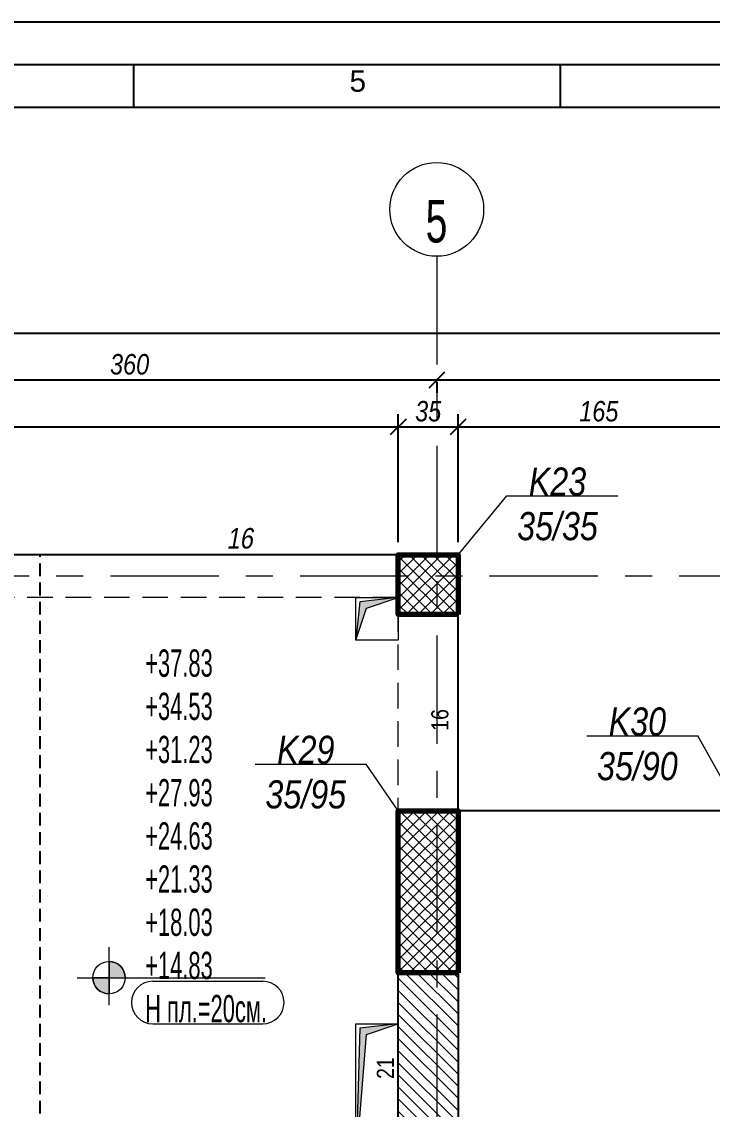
# Model space of a CAD drawing. Header units: millimetres. Extents: x 15565 to 20040, y -491 to 2778.
# Drawn here: x 16602 to 17007, y 1841 to 2479 of the extents above; entities that cross this region are included whole.
import ezdxf

# ---------------------------------------------------------------- set-up
doc = ezdxf.new("R2010")
doc.units = ezdxf.units.MM
doc.header["$PDMODE"] = 35
for name, pattern in [('Grid Line', [111.125, 63.5, -15.875, 15.875, -15.875]), ('HIDDEN', [0.375, 0.25, -0.125]), ('Hidden 3mm', [22.5, 15, -7.5])]:
    doc.linetypes.add(name, pattern=pattern)
doc.layers.get('Defpoints').update_dxf_attribs({"color": 6})
for name, color, linetype, lineweight in [('A-ANNO-DIMS', 41, 'Continuous', 9), ('A-DETL-GENF', 92, 'Continuous', 18), ('A-FLOR', 132, 'Continuous', 25), ('A-FLOR-HDLN', 132, 'Hidden 3mm', 18), ('A-FLOR-IDEN', 11, 'Continuous', 9), ('A-WALL-PATT', 7, 'Continuous', 50), ('C- оси', 1, 'Continuous', 9), ('S-COLS', 126, 'Continuous', 70), ('S-COLS-IDEN', 50, 'Continuous', 9), ('S-COLS_H', 7, 'Continuous', 70), ('S-GRID-оси', 1, 'Continuous', 9), ('греди', 4, 'Continuous', 25), ('гредиOther', 4, 'Continuous', 25), ('стени', 3, 'Continuous', 25)]:
    doc.layers.add(name, color=color, linetype=linetype, lineweight=lineweight)
for name, color, linetype in [('Com_Label', 9, 'Continuous'), ('GA_X', 41, 'Continuous'), ('GA_Y', 41, 'Continuous'), ('ramka_1', 136, 'Continuous')]:
    doc.layers.add(name, color=color, linetype=linetype)
doc.styles.add('Arial', font='arial.ttf')
doc.styles.add('Arial Narrow', font='ARIALN.TTF', dxfattribs={"width": 0.8, "height": 25})
doc.styles.add('Arial Narrow_4', font='ARIALN.TTF', dxfattribs={"width": 0.7, "height": 16})
doc.styles.add('Arial Narrow_I', font='ARIALNI.TTF', dxfattribs={"height": 12})
doc.styles.add('Arial Narrow_I_1', font='ARIALNI.TTF', dxfattribs={"height": 16.5})
doc.styles.add('arn', font='ARIALN.TTF')
doc.styles.add('text', font='ARIALN.TTF', dxfattribs={"oblique": 10})
doc.dimstyles.new('arm', dxfattribs={"dimtxt": 10, "dimasz": 7, "dimexe": 5, "dimexo": 5, "dimgap": 3, "dimtad": 1, "dimdec": 1, "dimrnd": 0.5, "dimzin": 9, "dimtxsty": 'arn', "dimblk": 'OBLIQUE', "dimcen": -2.5, "dimdle": 5, "dimse1": 1, "dimse2": 1, "dimsd1": 1, "dimsd2": 1, "dimclrd": 256, "dimclre": 256, "dimclrt": 21, "dimadec": 0, "dimazin": 0, "dimtfac": 1, "dimtdec": 1, "dimtix": 1, "dimtmove": 2, "dimatfit": 3, "dimldrblk": 'DOT', "dimfxl": 1, "dimlwd": -1, "dimlwe": -1, "dimarcsym": 0})
doc.dimstyles.new('S&P', dxfattribs={"dimtxt": 12, "dimasz": 7, "dimexe": 5, "dimexo": 5, "dimgap": 3, "dimtad": 1, "dimdec": 1, "dimrnd": 0.5, "dimzin": 9, "dimtxsty": 'text', "dimblk": 'OBLIQUE', "dimcen": -2.5, "dimdle": 5, "dimclrd": 256, "dimclre": 256, "dimclrt": 21, "dimadec": 0, "dimazin": 0, "dimtfac": 1, "dimtdec": 1, "dimtix": 1, "dimtmove": 2, "dimatfit": 3, "dimldrblk": 'DOT', "dimfxl": 1, "dimlwd": -1, "dimlwe": -1, "dimarcsym": 0})
doc.dimstyles.new('Външни_дименсии_0_5_3', dxfattribs={"dimscale": 30.48, "dimtxt": 12.281172, "dimasz": 0.295276, "dimexe": 0.246063, "dimexo": 0.246063, "dimgap": 0.098425, "dimtad": 1, "dimdec": 1, "dimrnd": 0.5, "dimdsep": 46, "dimtxsty": 'Arial Narrow_I', "dimblk1": 'OBLIQUE', "dimblk2": 'OBLIQUE', "dimsah": 1, "dimcen": 0.09, "dimdle": 0.246063, "dimazin": 0, "dimtfac": 1, "dimtdec": 4, "dimtix": 1, "dimtmove": 0, "dimatfit": 3, "dimfxl": 1, "dimtvp": 1, "dimtolj": 1, "dimtzin": 0, "dimarcsym": 0})
pattern_1 = [(45, (-14351.6817, 4115.3176), (-3.5355339, 3.5355339), []), (135, (-14351.6817, 4115.3176), (-3.5355339, -3.5355339), [])]

# ---------------------------------------------------------------- blocks, each defined once
blk = doc.blocks.new('*D22')
at = {"layer": 'Defpoints', "color": 0, "transparency": 16777216}
for p in [(16855.46, 2077.4), (16855.46, 2077.4), (16855.46, 2061.4)]:
    blk.add_point(p, dxfattribs=at)
at = {"layer": 'GA_X', "color": 21, "transparency": 16777216, "insert": (16847.36, 2069.4), "char_height": 10, "attachment_point": 5, "rotation": 90, "style": 'arn'}
blk.add_mtext('16', dxfattribs=at)
blk = doc.blocks.new('_Dot')
at = {"color": 0, "linetype": 'ByBlock', "lineweight": -2}
blk.add_line((-0.5, 0), (-1, 0), dxfattribs=at)
at = {"color": 0, "linetype": 'ByBlock', "const_width": 0.5}
blk.add_lwpolyline([(-0.25, 0, 1), (0.25, 0, 1)], format="xyb", close=True, dxfattribs=at)
blk = doc.blocks.new('_Oblique')
at = {"color": 0, "linetype": 'ByBlock', "lineweight": -2}
blk.add_line((-0.5, -0.5), (0.5, 0.5), dxfattribs=at)
blk = doc.blocks.new('*D24')
at = {"layer": 'Defpoints', "color": 0, "transparency": 16777216}
for p in [(16825.46, 1873.29), (16825.46, 1873.29), (16825.46, 1852.29)]:
    blk.add_point(p, dxfattribs=at)
at = {"layer": 'GA_X', "color": 21, "transparency": 16777216, "insert": (16815.36, 1865.29), "char_height": 10, "attachment_point": 5, "rotation": 90, "style": 'arn'}
blk.add_mtext('21', dxfattribs=at)
blk = doc.blocks.new('*D193')
at = {"layer": 'Defpoints', "color": 0, "transparency": 16777216}
for p in [(16721.91, 2163.66), (16737.91, 2163.66), (16737.91, 2163.66)]:
    blk.add_point(p, dxfattribs=at)
at = {"layer": 'GA_Y', "color": 21, "transparency": 16777216, "insert": (16729.91, 2175.79), "char_height": 12, "attachment_point": 5, "style": 'text'}
blk.add_mtext('16', dxfattribs=at)
blk = doc.blocks.new('_None')
blk = doc.blocks.new('Grid - M_Grid Head - Extreme-2650093-КОФРАЖЕН ПЛАН НА КОТА _14_88 - L5')
at = {"layer": 'S-GRID-оси'}
blk.add_circle((0, 0), 0.55, dxfattribs=at)
blk = doc.blocks.new('Таг колона - Таг колона-2887543-КОФРАЖЕН ПЛАН НА КОТА _14_88 - L5')
at = {"layer": 'S-COLS-IDEN'}
blk.add_line((-0.613, 0), (0.687, 0), dxfattribs=at)
blk = doc.blocks.new('Таг плоча_uv_com - Таг плоча_uv_com-3899662-КОФРАЖЕН ПЛАН НА КОТА _14_88 - L5')
at = {"layer": 'A-FLOR-IDEN'}
h = blk.add_hatch(color=256, dxfattribs=at)
edge = h.paths.add_edge_path()
edge.add_line((0.19, 0), (0, 0))
edge.add_line((0, 0), (0, 0.19))
edge.add_arc((0, 0), 0.19, 0, 90, ccw=False)
h = blk.add_hatch(color=256, dxfattribs=at)
edge = h.paths.add_edge_path()
edge.add_line((-0.19, 0), (0, 0))
edge.add_line((0, 0), (0, -0.19))
edge.add_arc((0, 0), 0.19, 180, 270, ccw=False)
for p, q in [((0, -0.322), (0, 0.358)), ((0, 0.19), (0, -0.19)), ((0, 0.19), (0, 0)), ((-0.375, 0), (1.829, 0)), ((-0.19, 0), (0.19, 0)), ((0, 0), (-0.19, 0)), ((0, -0.19), (0, 0)), ((0, 0), (0.19, 0)), ((0.513, -0.042), (1.801, -0.042)), ((0.513, -0.542), (1.801, -0.542))]:
    blk.add_line(p, q, dxfattribs=at)
blk.add_circle((0, 0), 0.19, dxfattribs=at)
for centre, radius, start, end in [((0, 0), 0.19, 360, 90), ((0, 0), 0.19, 180, 270), ((0.513, -0.292), 0.25, 90, 270), ((1.801, -0.292), 0.25, 270, 90)]:
    blk.add_arc(centre, radius, start, end, dxfattribs=at)
blk = doc.blocks.new('*D337')
at = {"layer": 'A-ANNO-DIMS', "color": 0, "lineweight": -2, "transparency": 16777216}
for p, q in [((16222.96, 2173.66), (16222.96, 2248.66)), ((16822.96, 2173.66), (16822.96, 2248.66)), ((16215.46, 2241.16), (16830.46, 2241.16))]:
    blk.add_line(p, q, dxfattribs=at)
at = {"layer": 'Defpoints', "color": 0, "transparency": 16777216}
for p in [(16822.96, 2241.16), (16222.96, 2166.16), (16822.96, 2166.16)]:
    blk.add_point(p, dxfattribs=at)
at = {"layer": 'A-ANNO-DIMS', "color": 0, "lineweight": -2, "transparency": 16777216, "xscale": 9, "yscale": 9, "zscale": 9, "rotation": 180}
blk.add_blockref('_Oblique', (16222.96, 2241.16), dxfattribs=at)
at = {"layer": 'A-ANNO-DIMS', "color": 0, "lineweight": -2, "transparency": 16777216, "xscale": 9, "yscale": 9, "zscale": 9}
blk.add_blockref('_Oblique', (16822.96, 2241.16), dxfattribs=at)
at = {"layer": 'A-ANNO-DIMS', "color": 0, "transparency": 16777216, "insert": (16522.96, 2250.29), "char_height": 12, "width": 27.3695, "attachment_point": 5, "style": 'Arial Narrow_I'}
blk.add_mtext('\\A1;600', dxfattribs=at)
blk = doc.blocks.new('*D338')
at = {"layer": 'A-ANNO-DIMS', "color": 0, "lineweight": -2, "transparency": 16777216}
for p, q in [((16822.96, 2173.66), (16822.96, 2248.66)), ((16857.96, 2173.66), (16857.96, 2248.66)), ((16815.46, 2241.16), (16865.46, 2241.16))]:
    blk.add_line(p, q, dxfattribs=at)
at = {"layer": 'Defpoints', "color": 0, "transparency": 16777216}
for p in [(16857.96, 2241.16), (16822.96, 2166.16), (16857.96, 2166.16)]:
    blk.add_point(p, dxfattribs=at)
at = {"layer": 'A-ANNO-DIMS', "color": 0, "lineweight": -2, "transparency": 16777216, "xscale": 9, "yscale": 9, "zscale": 9, "rotation": 180}
blk.add_blockref('_Oblique', (16822.96, 2241.16), dxfattribs=at)
at = {"layer": 'A-ANNO-DIMS', "color": 0, "lineweight": -2, "transparency": 16777216, "xscale": 9, "yscale": 9, "zscale": 9}
blk.add_blockref('_Oblique', (16857.96, 2241.16), dxfattribs=at)
at = {"layer": 'A-ANNO-DIMS', "color": 0, "transparency": 16777216, "insert": (16840.46, 2250.29), "char_height": 12, "width": 18.2463, "attachment_point": 5, "style": 'Arial Narrow_I'}
blk.add_mtext('\\A1;35', dxfattribs=at)
blk = doc.blocks.new('*D339')
at = {"layer": 'A-ANNO-DIMS', "color": 0, "lineweight": -2, "transparency": 16777216}
for p, q in [((16857.96, 2173.66), (16857.96, 2248.66)), ((17022.96, 2023.66), (17022.96, 2248.66)), ((16850.46, 2241.16), (17030.46, 2241.16))]:
    blk.add_line(p, q, dxfattribs=at)
at = {"layer": 'Defpoints', "color": 0, "transparency": 16777216}
for p in [(17022.96, 2241.16), (16857.96, 2166.16), (17022.96, 2016.16)]:
    blk.add_point(p, dxfattribs=at)
at = {"layer": 'A-ANNO-DIMS', "color": 0, "lineweight": -2, "transparency": 16777216, "xscale": 9, "yscale": 9, "zscale": 9, "rotation": 180}
blk.add_blockref('_Oblique', (16857.96, 2241.16), dxfattribs=at)
at = {"layer": 'A-ANNO-DIMS', "color": 0, "lineweight": -2, "transparency": 16777216, "xscale": 9, "yscale": 9, "zscale": 9}
blk.add_blockref('_Oblique', (17022.96, 2241.16), dxfattribs=at)
at = {"layer": 'A-ANNO-DIMS', "color": 0, "transparency": 16777216, "insert": (16940.46, 2250.29), "char_height": 12, "width": 27.3695, "attachment_point": 5, "style": 'Arial Narrow_I'}
blk.add_mtext('\\A1;165', dxfattribs=at)
blk = doc.blocks.new('*D355')
at = {"layer": 'A-ANNO-DIMS', "color": 0, "lineweight": -2, "transparency": 16777216}
for p, q in [((16477.96, 2268.66), (16852.96, 2268.66)), ((16485.46, 2267.53), (16485.46, 2261.16)), ((16845.46, 2267.53), (16845.46, 2261.16))]:
    blk.add_line(p, q, dxfattribs=at)
at = {"layer": 'Defpoints', "color": 0, "transparency": 16777216}
for p in [(16485.46, 2275.03), (16845.46, 2275.03), (16845.46, 2268.66)]:
    blk.add_point(p, dxfattribs=at)
at = {"layer": 'A-ANNO-DIMS', "color": 0, "lineweight": -2, "transparency": 16777216, "xscale": 9, "yscale": 9, "zscale": 9, "rotation": 180}
blk.add_blockref('_Oblique', (16485.46, 2268.66), dxfattribs=at)
at = {"layer": 'A-ANNO-DIMS', "color": 0, "lineweight": -2, "transparency": 16777216, "xscale": 9, "yscale": 9, "zscale": 9}
blk.add_blockref('_Oblique', (16845.46, 2268.66), dxfattribs=at)
at = {"layer": 'A-ANNO-DIMS', "color": 0, "transparency": 16777216, "insert": (16665.46, 2277.79), "char_height": 12, "width": 27.3695, "attachment_point": 5, "style": 'Arial Narrow_I'}
blk.add_mtext('\\A1;360', dxfattribs=at)
blk = doc.blocks.new('*D356')
at = {"layer": 'A-ANNO-DIMS', "color": 0, "lineweight": -2, "transparency": 16777216}
for p, q in [((16837.96, 2268.66), (17230.46, 2268.66)), ((16845.46, 2267.53), (16845.46, 2261.16)), ((17222.96, 2267.53), (17222.96, 2261.16))]:
    blk.add_line(p, q, dxfattribs=at)
at = {"layer": 'Defpoints', "color": 0, "transparency": 16777216}
for p in [(16845.46, 2275.03), (17222.96, 2275.03), (17222.96, 2268.66)]:
    blk.add_point(p, dxfattribs=at)
at = {"layer": 'A-ANNO-DIMS', "color": 0, "lineweight": -2, "transparency": 16777216, "xscale": 9, "yscale": 9, "zscale": 9, "rotation": 180}
blk.add_blockref('_Oblique', (16845.46, 2268.66), dxfattribs=at)
at = {"layer": 'A-ANNO-DIMS', "color": 0, "lineweight": -2, "transparency": 16777216, "xscale": 9, "yscale": 9, "zscale": 9}
blk.add_blockref('_Oblique', (17222.96, 2268.66), dxfattribs=at)
at = {"layer": 'A-ANNO-DIMS', "color": 0, "transparency": 16777216, "insert": (17034.21, 2277.79), "char_height": 12, "width": 41.1712, "attachment_point": 5, "style": 'Arial Narrow_I'}
blk.add_mtext('\\A1;377.5', dxfattribs=at)
blk = doc.blocks.new('*D363')
at = {"layer": 'A-ANNO-DIMS', "color": 0, "lineweight": -2, "transparency": 16777216}
for p, q in [((15902.96, 1813.66), (15902.96, 2303.66)), ((18542.96, 1813.66), (18542.96, 2303.66)), ((15895.46, 2296.16), (18550.46, 2296.16))]:
    blk.add_line(p, q, dxfattribs=at)
at = {"layer": 'Defpoints', "color": 0, "transparency": 16777216}
for p in [(18542.96, 2296.16), (15902.96, 1806.16), (18542.96, 1806.16)]:
    blk.add_point(p, dxfattribs=at)
at = {"layer": 'A-ANNO-DIMS', "color": 0, "lineweight": -2, "transparency": 16777216, "xscale": 9, "yscale": 9, "zscale": 9, "rotation": 180}
blk.add_blockref('_Oblique', (15902.96, 2296.16), dxfattribs=at)
at = {"layer": 'A-ANNO-DIMS', "color": 0, "lineweight": -2, "transparency": 16777216, "xscale": 9, "yscale": 9, "zscale": 9}
blk.add_blockref('_Oblique', (18542.96, 2296.16), dxfattribs=at)
at = {"layer": 'A-ANNO-DIMS', "color": 0, "transparency": 16777216, "insert": (17222.96, 2305.29), "char_height": 12, "width": 36.4926, "attachment_point": 5, "style": 'Arial Narrow_I'}
blk.add_mtext('\\A1;2640', dxfattribs=at)
blk = doc.blocks.new('60x90')
at = {"layer": 'ramka_1', "color": 26, "linetype": 'Continuous'}
for p, q in [((1102.5, -50), (1102.5, -25)), ((1352.5, -50), (1352.5, -25))]:
    blk.add_line(p, q, dxfattribs=at)
at = {"layer": 'ramka_1', "linetype": 'Continuous'}
for points in [[(0, 0), (4475, 0), (4475, -2970), (0, -2970)], [(75, -25), (4450, -25), (4450, -2945), (75, -2945)], [(100, -50), (4425, -50), (4425, -2920), (100, -2920)]]:
    blk.add_lwpolyline(points, close=True, dxfattribs=at)
at = {"layer": 'Com_Label', "insert": (1233.75, -34.86), "char_height": 12.5, "width": 1612.5661, "attachment_point": 5, "rotation": 0.00059, "style": 'Arial'}
blk.add_mtext('5', dxfattribs=at)
blk = doc.blocks.new('Отвор плоча правоъгълен_1 - Отвор плоча правоъгълен_1-V2-КОФРАЖЕН ПЛАН НА КОТА _14_88 - L5')
at = {"layer": 'греди', "linetype": 'Hidden 3mm', "lineweight": 18}
blk.add_hatch(color=9, dxfattribs=at).paths.add_polyline_path([(-12.5, -42.5), (-6.25, 36.25), (12.5, 42.5), (-10, 40), (-11.44, -7.43)])
at = {"layer": 'A-DETL-GENF', "color": 142}
for p, q in [((-12.5, 42.5), (12.5, 42.5)), ((-12.5, -42.5), (-12.5, 42.5)), ((-10, 40), (-12.5, -42.5)), ((12.5, 42.5), (-10, 40)), ((-6.25, 36.25), (12.5, 42.5)), ((-12.5, -42.5), (-6.25, 36.25)), ((12.5, -42.5), (-12.5, -42.5))]:
    blk.add_line(p, q, dxfattribs=at)
blk = doc.blocks.new('Отвор плоча правоъгълен_1 - Отвор плоча правоъгълен_1-V5-КОФРАЖЕН ПЛАН НА КОТА _14_88 - L5')
at = {"layer": 'греди', "linetype": 'Hidden 3mm', "lineweight": 18}
blk.add_hatch(color=9, dxfattribs=at).paths.add_polyline_path([(-12.5, -12.5), (-6.25, 6.25), (12.5, 12.5), (-10, 10)])
at = {"layer": 'A-DETL-GENF', "color": 142}
for p, q in [((-12.5, 12.5), (12.5, 12.5)), ((-12.5, -12.5), (-12.5, 12.5)), ((-10, 10), (-12.5, -12.5)), ((12.5, 12.5), (-10, 10)), ((-6.25, 6.25), (12.5, 12.5)), ((-12.5, -12.5), (-6.25, 6.25)), ((12.5, 2.5), (12.5, -12.5)), ((12.5, -12.5), (-12.5, -12.5))]:
    blk.add_line(p, q, dxfattribs=at)

msp = doc.modelspace()

# ---------------------------------------------------------------- hatches: boundary and pattern name
at = {"layer": 'A-WALL-PATT', "lineweight": 18}
h = msp.add_hatch(dxfattribs=at)
h.set_pattern_fill('FP_2', color=250, style=0, pattern_type=2)
h.set_pattern_definition([(135, (-14351.6817, 4115.3176), (-3.5355339, -3.5355339), [])])
h.paths.add_polyline_path([(16822.96, 1496.16), (16857.96, 1496.16), (16857.96, 1921.16), (16822.96, 1921.16), (16822.96, 1525.22)])
at = {"layer": 'S-COLS_H', "lineweight": 18}
h = msp.add_hatch(dxfattribs=at)
h.set_pattern_fill('FP_1', color=256, style=0, pattern_type=2)
h.set_pattern_definition(pattern_1)
h.paths.add_polyline_path([(16822.96, 2131.16), (16857.96, 2131.16), (16857.96, 2166.16), (16822.96, 2166.16)])
h = msp.add_hatch(dxfattribs=at)
h.set_pattern_fill('FP_1', color=256, style=0, pattern_type=2)
h.set_pattern_definition(pattern_1)
h.paths.add_polyline_path([(16822.96, 1921.16), (16857.96, 1921.16), (16857.96, 2016.16), (16822.96, 2016.16)])

# ---------------------------------------------------------------- linework, layer by layer
at = {"layer": 'A-FLOR'}
msp.add_lwpolyline([(18362.96, 206.16), (18362.96, 386.16), (18542.96, 386.16), (18542.96, 1806.16), (18272.96, 1806.16), (18272.96, 2166.16), (17587.98, 2166.16), (17587.98, 2016.16), (16857.96, 2016.16), (16857.96, 2166.16), (16172.96, 2166.16), (16172.96, 1806.16), (15902.96, 1806.16), (15902.96, 386.16), (16082.96, 386.16), (16082.96, 206.16), (18362.96, 206.16)], close=True, dxfattribs=at)
at = {"layer": 'A-FLOR-HDLN'}
msp.add_lwpolyline([(16822.96, 1806.16), (16822.96, 2141.16), (16492.96, 2141.16), (16492.96, 1806.16)], close=True, dxfattribs=at)
at = {"layer": 'C- оси', "linetype": 'Grid Line'}
for p, q in [((16845.46, 2341.16), (16845.46, 31.16)), ((18717.96, 2153.66), (15727.96, 2153.66))]:
    msp.add_line(p, q, dxfattribs=at)
at = {"layer": 'Defpoints', "color": 252, "linetype": 'HIDDEN', "ltscale": 30}
msp.add_line((16612.96, 1298.66), (16612.96, 2166.16), dxfattribs=at)
at = {"layer": 'S-COLS'}
for points in [[(16857.96, 2131.16), (16822.96, 2131.16), (16822.96, 2166.16), (16857.96, 2166.16)], [(16857.96, 1921.16), (16822.96, 1921.16), (16822.96, 2016.16), (16857.96, 2016.16)]]:
    msp.add_lwpolyline(points, close=True, dxfattribs=at)
at = {"layer": 'S-COLS-IDEN'}
for p, q in [((16857.96, 2166.16), (16886.59, 2200.69)), ((17022.96, 2016.16), (16998.42, 2060.01)), ((16822.96, 2016.16), (16804.04, 2043.45))]:
    msp.add_line(p, q, dxfattribs=at)
at = {"layer": 'стени'}
msp.add_lwpolyline([(16822.96, 1921.16), (16857.96, 1921.16), (16857.96, 1621.16), (16822.96, 1621.16)], close=True, dxfattribs=at)

# ---------------------------------------------------------------- block references
at = {"layer": 'A-FLOR-IDEN', "xscale": 49.99999999999998, "yscale": 49.99999999999998, "zscale": 49.99999999999998}
msp.add_blockref('Таг плоча_uv_com - Таг плоча_uv_com-3899662-КОФРАЖЕН ПЛАН НА КОТА _14_88 - L5', (16653.41, 1918.29), dxfattribs=at)
at = {"layer": 'ramka_1'}
msp.add_blockref('60x90', (15565.46, 2478.66), dxfattribs=at)
at = {"layer": 'S-COLS-IDEN', "xscale": 49.99999999999998, "yscale": 49.99999999999998, "zscale": 49.99999999999998}
for p in [(16917.24, 2200.69), (16964.07, 2060.01), (16769.7, 2043.45)]:
    msp.add_blockref('Таг колона - Таг колона-2887543-КОФРАЖЕН ПЛАН НА КОТА _14_88 - L5', p, dxfattribs=at)
at = {"layer": 'S-GRID-оси', "xscale": 49.99999999999998, "yscale": 49.99999999999998, "zscale": 49.99999999999998, "rotation": 180}
msp.add_blockref('Grid - M_Grid Head - Extreme-2650093-КОФРАЖЕН ПЛАН НА КОТА _14_88 - L5', (16845.46, 2368.66), dxfattribs=at)
at = {"layer": 'гредиOther', "color": 134}
for name, p in [('Отвор плоча правоъгълен_1 - Отвор плоча правоъгълен_1-V5-КОФРАЖЕН ПЛАН НА КОТА _14_88 - L5', (16810.46, 2128.66)), ('Отвор плоча правоъгълен_1 - Отвор плоча правоъгълен_1-V2-КОФРАЖЕН ПЛАН НА КОТА _14_88 - L5', (16810.46, 1848.66))]:
    msp.add_blockref(name, p, dxfattribs=at)

# ---------------------------------------------------------------- texts
at = {"layer": 'A-FLOR-IDEN', "insert": (16674.59, 2001.31), "char_height": 16, "width": 71.085, "attachment_point": 4, "line_spacing_factor": 0.949189, "style": 'Arial Narrow_4'}
msp.add_mtext('\\pt44.45008,88.9,133.35008,177.8,222.25008,266.7,311.15008,355.6,400.05008,444.5,488.95008,533.4,577.85008,622.3,666.75008,711.2,755.65008,800.1,844.55008,889,933.45008,977.9,1022.35008,1066.8,1111.25008,1155.7,1200.15008,1244.6,1289.05008,1333.5,1377.94992,1422.4;+37.83\\P+34.53\\P+31.23\\P+27.93\\P+24.63\\P+21.33\\P+18.03\\P+14.83\\PH пл.=20см.', dxfattribs=at)
at = {"layer": 'S-COLS-IDEN', "char_height": 16.5, "width": 46.65, "attachment_point": 5, "line_spacing_factor": 0.949189, "style": 'Arial Narrow_I_1'}
for s, insert in [('\\pxqc,t3.84848,7.69697,11.54545,15.39394,19.24242,23.09091,26.93939,30.78788,34.63636,38.48485,42.33333,46.18182,50.0303,53.87879,57.72727,61.57576,65.42424,69.27273,73.12121,76.9697,80.81818,84.66667,88.51515,92.36364,96.21212,100.06061,103.90909,107.75758,111.60606,115.45455,119.30303,123.15152;{K23\\P35/35}', (16916.25, 2195.94)), ('\\pxqc,t3.84848,7.69697,11.54545,15.39394,19.24242,23.09091,26.93939,30.78788,34.63636,38.48485,42.33333,46.18182,50.0303,53.87879,57.72727,61.57576,65.42424,69.27273,73.12121,76.9697,80.81818,84.66667,88.51515,92.36364,96.21212,100.06061,103.90909,107.75758,111.60606,115.45455,119.30303,123.15152;{K30\\P35/90}', (16963.08, 2055.26)), ('\\pxqc,t3.84848,7.69697,11.54545,15.39394,19.24242,23.09091,26.93939,30.78788,34.63636,38.48485,42.33333,46.18182,50.0303,53.87879,57.72727,61.57576,65.42424,69.27273,73.12121,76.9697,80.81818,84.66667,88.51515,92.36364,96.21212,100.06061,103.90909,107.75758,111.60606,115.45455,119.30303,123.15152;{K29\\P35/95}', (16768.71, 2038.7))]:
    msp.add_mtext(s, dxfattribs=dict(at, insert=insert))
at = {"layer": 'S-GRID-оси', "insert": (16845.33, 2361.59), "char_height": 25, "width": 13.24, "attachment_point": 5, "line_spacing_factor": 0.949189, "style": 'Arial Narrow'}
msp.add_mtext('\\pxqc,t2.032,4.064,6.096,8.128,10.16,12.192,14.224,16.256,18.288,20.32,22.352,24.384,26.416,28.448,30.48,32.512,34.544,36.576,38.608,40.64,42.672,44.704,46.736,48.768,50.8,52.832,54.864,56.896,58.928,60.96,62.992,65.024;{5}', dxfattribs=at)

# ---------------------------------------------------------------- dimensions: what is measured, and where the dimension line sits
at = {"layer": 'A-ANNO-DIMS'}
for base, p1, p2, override, picture, middle in [((18542.96, 2296.16), (15902.96, 1806.16), (18542.96, 1806.16), {"dimpost": '<>', "dimfxl": 2640}, '*D363', (17222.96, 2305.29)), ((16845.46, 2268.66), (16485.46, 2275.03), (16845.46, 2275.03), {"dimpost": '<>', "dimfxl": 360}, '*D355', (16665.46, 2277.79)), ((17222.96, 2268.66), (16845.46, 2275.03), (17222.96, 2275.03), {"dimpost": '<>', "dimfxl": 377.5}, '*D356', (17034.21, 2277.79)), ((16822.96, 2241.16), (16222.96, 2166.16), (16822.96, 2166.16), {"dimpost": '<>', "dimfxl": 600}, '*D337', (16522.96, 2250.29)), ((16857.96, 2241.16), (16822.96, 2166.16), (16857.96, 2166.16), {"dimpost": '<>', "dimfxl": 35}, '*D338', (16840.46, 2250.29)), ((17022.96, 2241.16), (16857.96, 2166.16), (17022.96, 2016.16), {"dimpost": '<>', "dimfxl": 222.991031}, '*D339', (16940.46, 2250.29))]:
    dim = msp.add_linear_dim(base=base, p1=p1, p2=p2, dimstyle='Външни_дименсии_0_5_3', override=override, dxfattribs=at)
    dim.commit()
    dim.dimension.update_dxf_attribs({"geometry": picture, "text_midpoint": middle})
at = {"layer": 'GA_X'}
dim = msp.add_linear_dim(base=(16855.46, 2077.4), p1=(16855.46, 2061.4), p2=(16855.46, 2077.4), angle=90, dimstyle='arm', dxfattribs=at)
dim.commit()
dim.dimension.update_dxf_attribs({"geometry": '*D22', "text_midpoint": (16847.36, 2069.4)})
dim = msp.add_linear_dim(base=(16825.46, 1873.29), p1=(16825.46, 1852.29), p2=(16825.46, 1873.29), angle=90, dimstyle='arm', dxfattribs=at)
dim.commit()
dim.dimension.update_dxf_attribs({"geometry": '*D24', "text_midpoint": (16815.36, 1865.29), "dimtype": 160})
at = {"layer": 'GA_Y'}
dim = msp.add_linear_dim(base=(16737.91, 2163.66), p1=(16721.91, 2163.66), p2=(16737.91, 2163.66), dimstyle='S&P', override={"dimblk1": 'None', "dimblk2": 'None', "dimsah": 1, "dimse1": 1, "dimse2": 1, "dimsd1": 1, "dimsd2": 1}, dxfattribs=at)
dim.commit()
dim.dimension.update_dxf_attribs({"geometry": '*D193', "text_midpoint": (16729.91, 2175.79), "dimtype": 160})

doc.saveas('drawing.dxf')
